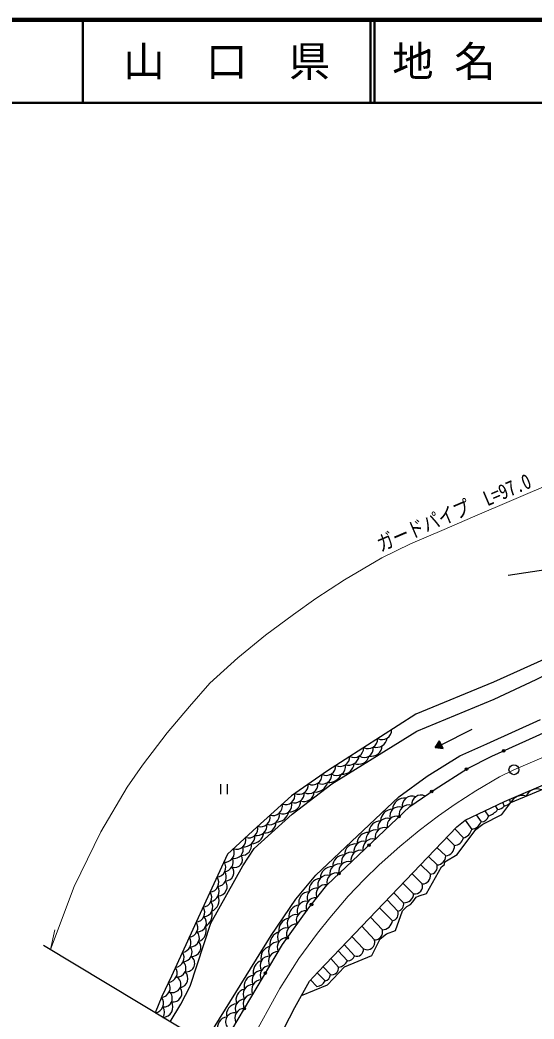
# Model space of a CAD drawing. Units: millimetres, scale not verified. Extents: x 40000 to 680000, y 20000 to 380000.
# Drawn here: x 325394 to 387518, y 259342 to 380000 of the extents above; entities that cross this region are included whole.
import ezdxf
from ezdxf.enums import TextEntityAlignment as Align

# ---------------------------------------------------------------- set-up
doc = ezdxf.new("R2010")
doc.units = ezdxf.units.MM
doc.header["$LTSCALE"] = 1000
doc.linetypes.add('CHAIN', pattern=[18.5, 12, -1.5, 3.5, -1.5])
doc.linetypes.add('DASHED', pattern=[7.5, 6, -1.5])
for name, color, linetype, lineweight in [('M-BGD', 7, 'Continuous', 25), ('M-BMK', 2, 'CHAIN', 13), ('M-BMK-OTRS', 5, 'Continuous', 25), ('M-BMK-SRVR', 3, 'Continuous', 25), ('M-STR-HTXT', 7, 'Continuous', 13), ('M-TTL', 2, 'Continuous', 140), ('M-TTL-LINE', 7, 'Continuous', 50)]:
    doc.layers.add(name, color=color, linetype=linetype, lineweight=lineweight)
doc.layers.add('M-TTL-TXT', color=7, linetype='Continuous')
doc.styles.add('ＭＳ ゴシック', font='')
doc.styles.get('ＭＳ ゴシック').set_extended_font_data('MS Gothic')

msp = doc.modelspace()

# ---------------------------------------------------------------- hatches: boundary and pattern name
at = {"layer": 'M-BGD'}
for points in [[(376075, 292920), (375581, 292116), (376520, 292024)], [(383711, 291666, -0.41421), (383785, 291865, -0.41421), (383984, 291791, -1)], [(379234, 289445, -1), (379487, 289607, -1)], [(375033, 286734, -1), (375280, 286904, -1)], [(371099, 283672, -1), (371317, 283878, -1)], [(367463, 280239, -1), (367681, 280445, -1)], [(363828, 276807, -1), (364046, 277013, -1)], [(360537, 273060, -0.41421), (360511, 273270, -0.41421), (360722, 273296, -1)], [(357597, 269016, -0.41421), (357563, 269225, -0.41421), (357773, 269259, -1)], [(354978, 264759, -0.41421), (354926, 264965, -0.41421), (355132, 265017, -1)], [(352422, 260462, -0.41421), (352370, 260668, -0.41421), (352576, 260720, -1)]]:
    msp.add_hatch(color=256, dxfattribs=at).paths.add_polyline_path(points)

# ---------------------------------------------------------------- linework, layer by layer
at = {"layer": 'M-BGD', "linetype": 'DASHED'}
msp.add_line((384372, 312939), (397530, 314896), dxfattribs=at)
at = {"layer": 'M-BGD'}
for p, q in [((376298, 292472), (380058, 294342)), ((375581, 292116), (376075, 292920)), ((375581, 292116), (376520, 292024)), ((376520, 292024), (376075, 292920)), ((349635, 287698), (349635, 286498)), ((350435, 287698), (350435, 286498)), ((382829, 285101), (383120, 284637)), ((383698, 285519), (383905, 285057)), ((384511, 285877), (384690, 285477)), ((380541, 284001), (381128, 283165)), ((381571, 284496), (382012, 283861)), ((379209, 283360), (379989, 282249)), ((376921, 281256), (377894, 280299)), ((377927, 282308), (378994, 281215)), ((375768, 280048), (376840, 279034)), ((374752, 278985), (375792, 277962)), ((373807, 277995), (374988, 276821)), ((372761, 276900), (374009, 275652)), ((371664, 275751), (372970, 274467)), ((370557, 274593), (371745, 273391)), ((368834, 272789), (370418, 271219)), ((369755, 273753), (371057, 272372)), ((367757, 271661), (369186, 270097)), ((366701, 270556), (368229, 268894)), ((365503, 269302), (366914, 267811)), ((364570, 268324), (365829, 266957)), ((363853, 267574), (364966, 266386)), ((362902, 264711), (362023, 265658)), ((363901, 265608), (362957, 266636)), ((362262, 263935), (361308, 264907)), ((361279, 263276), (360522, 264068))]:
    msp.add_line(p, q, dxfattribs=at)
for points in [[(408161, 325750), (408663, 320510), (408832, 319110), (409022, 316123), (408452, 313195), (404770, 311133), (400387, 308837), (389510, 303118), (382638, 300033), (373236, 296160), (362549, 289329), (358189, 286283), (354005, 282506), (350492, 279237), (346914, 271546), (343700, 264528), (342554, 262072), (341752, 260101)], [(343551, 259017), (344821, 261124), (345961, 263310), (348449, 270906), (352320, 277862), (353697, 279922), (358295, 284097), (363063, 287735), (373347, 294122), (382701, 297958), (387782, 300350), (401303, 307213), (405723, 309260), (410261, 311789), (410563, 316766), (410605, 319276), (410319, 321368), (409681, 325733)], [(349452, 255468), (357107, 268338), (360310, 272770), (362465, 275520), (372521, 285015), (375587, 287114), (379471, 289597), (382405, 291071), (389013, 294084), (396577, 297649), (400834, 299597), (414597, 305665), (427787, 311441), (430431, 312673), (436057, 314220), (438101, 314731), (439293, 314902), (441312, 314986), (444069, 314854), (445969, 314583), (446582, 314388), (449082, 313312), (451520, 312047), (453228, 311079)], [(384721, 285494), (407303, 294878), (428442, 303441), (434065, 303494)], [(347733, 256490), (355731, 269411), (358733, 273820), (361155, 276708), (371186, 286162), (374612, 288678), (378566, 291109), (381825, 292596), (388311, 295525)], [(356064, 255805), (358614, 260734), (360381, 263917), (361433, 265041), (378173, 282566), (379209, 283360), (383933, 285632), (396749, 291075)], [(359422, 262190), (362562, 263491), (364598, 265662), (367929, 267032), (368910, 269044), (369698, 269650), (370764, 270029), (371638, 272402), (372127, 272928), (372592, 273166), (372882, 273503), (373291, 274045), (373644, 274206), (374536, 274515), (376321, 277728), (376683, 278001), (376741, 278331), (378214, 279223), (380485, 282242), (381318, 282891), (383633, 284048), (384721, 285494)]]:
    msp.add_lwpolyline(points, dxfattribs=at)
for centre in [(383847, 291728), (379360, 289526), (375157, 286819), (371208, 283775), (367572, 280342), (363937, 276910), (360629, 273178), (357685, 269137), (355055, 264888), (352499, 260591)]:
    msp.add_circle(centre, 150, dxfattribs=at)
for centre, radius, start, end in [((367461, 293168), 1160, 243.07381, 2.10343), ((368438, 293496), 1353, 254.91339, 350.26385), ((369147, 294245), 1160, 243.07381, 2.10343), ((365776, 292091), 1160, 243.07381, 2.10343), ((367006, 292023), 1093, 236.39694, 8.7803), ((367858, 292385), 1310, 258.41795, 358.74471), ((364091, 291013), 1160, 243.07381, 2.10343), ((365081, 291321), 1336, 254.14685, 351.03038), ((366285, 291466), 1360, 249.15109, 344.49535), ((362407, 289917), 1160, 243.99429, 3.0437), ((363685, 289795), 1059, 232.98629, 13.12123), ((364351, 290365), 1460, 266.5328, 353.30528), ((360742, 288785), 1160, 245.41861, 4.44823), ((361918, 288845), 1134, 243.16755, 5.28501), ((362648, 289707), 1801, 267.08734, 333.68391), ((359102, 287639), 1160, 245.41861, 4.44823), ((360290, 287685), 1126, 242.28628, 7.58056), ((361098, 288251), 1498, 263.73911, 346.75655), ((357478, 286387), 1158, 250.60999, 9.78798), ((358572, 286647), 1196, 253.1749, 1.95344), ((359745, 286804), 1190, 248.05858, 357.98027), ((371816, 284634), 1385, 80.85063, 178.59025), ((372785, 285056), 1206, 69.10407, 187.60412), ((373871, 285225), 1160, 64.8807, 183.91033), ((386066, 284864), 1485, 70.2459, 154.88576), ((387871, 285733), 1406, 67.21375, 157.91791), ((355957, 285062), 1160, 252.55546, 11.58508), ((357167, 285210), 1098, 246.81218, 15.45849), ((358024, 285653), 1278, 263.96855, 2.06819), ((371196, 283844), 1124, 69.46606, 196.20735), ((372369, 284040), 1158, 72.74071, 191.89423), ((382867, 286054), 1439, 280.11579, 316.15495), ((383652, 286474), 1439, 280.11579, 316.15495), ((354473, 283722), 1160, 252.55546, 11.58508), ((355583, 283985), 1172, 253.52237, 10.61816), ((356307, 284735), 1622, 272.1669, 347.46853), ((369762, 282450), 1138, 71.83731, 194.87328), ((370417, 283232), 1436, 89.40578, 178.20413), ((370913, 282687), 1160, 73.84049, 192.87011), ((381162, 284031), 866, 267.77385, 348.70886), ((381289, 286073), 2326, 288.08599, 321.88128), ((352991, 282366), 1160, 253.35854, 12.38902), ((354021, 282729), 1236, 258.81839, 6.12566), ((355003, 283175), 1367, 263.82547, 357.44439), ((368979, 281866), 1411, 89.92099, 180.19857), ((369459, 281314), 1160, 73.84049, 192.87011), ((379718, 283752), 1528, 280.22976, 337.39556), ((351526, 281004), 1160, 253.42972, 12.45934), ((352465, 281463), 1317, 263.53479, 2.28352), ((353346, 282022), 1523, 270.58014, 352.26132), ((367455, 280532), 1334, 85.17212, 182.34282), ((368392, 280987), 1201, 77.00519, 189.70541), ((377820, 281505), 1209, 273.50121, 346.09498), ((378593, 282597), 1439, 286.19771, 346.0044), ((351306, 279807), 1069, 258.3076, 18.96206), ((352182, 280295), 1197, 266.43095, 9.7804), ((365933, 279166), 1325, 81.75337, 179.8604), ((366960, 279591), 1219, 78.26256, 188.44804), ((368005, 279941), 1160, 73.84049, 192.87011), ((376729, 280198), 1169, 275.43162, 4.92526), ((350171, 279417), 1128, 263.99722, 24.88201), ((349980, 278326), 1191, 278.19469, 21.40293), ((351381, 278556), 908, 245.88387, 36.85862), ((364582, 277778), 1392, 88.93372, 180.86489), ((365379, 278352), 1124, 70.53788, 196.17271), ((366550, 278568), 1160, 73.84049, 192.87011), ((375782, 279019), 1058, 270.5273, 0.79533), ((349098, 277636), 1160, 275.53806, 34.56768), ((350210, 277055), 1045, 270.76587, 40.03765), ((363152, 276280), 1477, 88.51626, 178.12042), ((363998, 276901), 1176, 75.14574, 191.56486), ((365096, 277195), 1160, 73.84049, 192.87011), ((374918, 277724), 906, 274.42059, 15.20385), ((348254, 275823), 1160, 275.53806, 34.56768), ((349146, 276511), 1188, 277.74277, 32.36296), ((361786, 274888), 1445, 94.37454, 186.99685), ((362536, 275540), 1167, 74.63296, 200.36396), ((363642, 275822), 1160, 73.84049, 192.87011), ((374015, 276641), 989, 269.6355, 10.4856), ((348232, 274730), 1232, 280.80642, 29.29931), ((349306, 275344), 1134, 272.20113, 35.94372), ((361250, 274011), 1140, 80.30757, 203.74169), ((362352, 274414), 1160, 82.11145, 201.17448), ((373125, 275379), 925, 260.33584, 17.16827), ((347411, 274010), 1160, 275.53806, 34.56768), ((348008, 273684), 1440, 293.46756, 21.44006), ((360389, 273402), 1311, 91.60717, 192.75393), ((361126, 272844), 1160, 82.8849, 201.92752), ((371828, 274532), 1144, 265.8532, 356.74874), ((346568, 272195), 1160, 275.63209, 34.66205), ((347551, 272841), 1137, 273.55115, 36.64879), ((359284, 271710), 1413, 97.05271, 188.21364), ((360018, 272435), 1133, 80.4183, 206.13686), ((370928, 273201), 839, 278.84107, 13.07975), ((346855, 270960), 1070, 266.30399, 44.23451), ((346797, 272012), 1819, 304.46089, 11.11427), ((358126, 270083), 1445, 99.5864, 188.59314), ((358770, 270869), 1091, 77.75556, 210.54213), ((359942, 271256), 1160, 84.63403, 203.66365), ((370240, 272071), 871, 281.80054, 20.22812), ((345731, 270376), 1160, 275.87662, 34.90624), ((346483, 270036), 1426, 290.62216, 19.54503), ((357597, 269246), 1094, 77.69544, 213.08986), ((358770, 269635), 1160, 84.63403, 203.66365), ((369073, 271459), 1366, 274.77269, 349.88588), ((344898, 268557), 1160, 275.87662, 34.90624), ((346006, 269150), 1077, 267.16464, 43.61821), ((357164, 268364), 1574, 107.27778, 188.72184), ((357648, 268012), 1159, 87.07385, 206.20152), ((368271, 269843), 950, 267.46547, 15.51817), ((345069, 267379), 1124, 272.58179, 38.20106), ((346175, 267987), 1080, 265.54193, 41.41076), ((355931, 266749), 1414, 103.18971, 194.74276), ((356564, 267527), 1128, 84.08573, 211.80858), ((367343, 268629), 924, 242.33703, 16.61927), ((344065, 266739), 1160, 275.87662, 34.90624), ((345473, 266076), 1039, 263.81135, 53.44413), ((355525, 265818), 1118, 85.83933, 212.67138), ((356603, 266340), 1160, 89.74054, 208.77016), ((364966, 267324), 938, 270.00862, 336.92794), ((366082, 267751), 834, 252.32815, 4.0981), ((343230, 264923), 1160, 275.70697, 34.73719), ((344404, 265484), 1053, 263.45367, 47.15984), ((355058, 264985), 1489, 109.38166, 193.86199), ((355581, 264621), 1160, 89.74054, 208.77016), ((363077, 265521), 828, 257.80321, 6.03147), ((363743, 266942), 1343, 276.72846, 335.55429), ((343842, 263540), 1000, 246.61266, 63.78071), ((344552, 264241), 1139, 279.99036, 44.778), ((353801, 263315), 1327, 98.16389, 196.05965), ((354645, 264014), 1202, 92.94813, 205.56258), ((362130, 264696), 772, 279.83572, 1.15997), ((342391, 263108), 1160, 275.65273, 34.68983), ((343901, 262476), 1066, 260.28266, 37.1611), ((353492, 262373), 1125, 86.48784, 212.02287), ((354559, 262902), 1160, 89.74054, 208.77016), ((361180, 264487), 1215, 274.68529, 333.01054), ((341584, 261249), 1160, 278.35398, 37.3836), ((342775, 261837), 1031, 263.52444, 49.51573), ((352814, 261657), 1322, 102.57391, 200.98682), ((353536, 261183), 1160, 89.74054, 208.77016), ((341660, 260161), 1192, 328.68801, 33.09506), ((342624, 260802), 1262, 272.46312, 29.62862), ((351647, 259880), 1306, 92.9614, 193.66668), ((352514, 259464), 1160, 89.74054, 208.77016), ((352627, 260560), 1219, 94.14272, 204.36799), ((350501, 258337), 1240, 95.70572, 200.18074), ((351280, 259034), 1050, 76.99986, 221.51084)]:
    msp.add_arc(centre, radius, start, end, dxfattribs=at)
at = {"layer": 'M-BMK'}
msp.add_lwpolyline([(351846, 254027), (356799, 263046), (359097, 266666), (361354, 269717), (362827, 271577), (365061, 274186), (366981, 276193), (368797, 277969), (371292, 280189), (373618, 282119), (375986, 283883), (377989, 285282), (380465, 286913), (383330, 288594), (385092, 289453), (388479, 290904)], dxfattribs=at)
at = {"layer": 'M-BMK-OTRS'}
msp.add_line((364884, 246185), (328223, 268237), dxfattribs=at)
at = {"layer": 'M-BMK-SRVR'}
msp.add_circle((385092, 289453), 600, dxfattribs=at)
at = {"layer": 'M-STR-HTXT'}
msp.add_line((329067, 267729), (329610, 270123), dxfattribs=at)
msp.add_lwpolyline([(329067, 267729), (331951, 275334), (335185, 281968), (338364, 287327), (340205, 290010), (343182, 293921), (345902, 297072), (348328, 299912), (351735, 302945), (355067, 305709), (358432, 308215), (361144, 310110), (364613, 312395), (369141, 315051), (372601, 316739), (376669, 318482), (380087, 319947), (415329, 334991)], dxfattribs=at)
at = {"layer": 'M-TTL'}
msp.add_line((680000, 380000), (40000, 380000), dxfattribs=at)
at = {"layer": 'M-TTL-LINE'}
for p, q in [((333000, 380000), (333000, 370000)), ((367750, 380000), (367750, 370000)), ((368250, 380000), (368250, 370000)), ((40000, 370000), (680000, 370000))]:
    msp.add_line(p, q, dxfattribs=at)

# ---------------------------------------------------------------- texts
at = {"layer": 'M-STR-HTXT', "style": 'ＭＳ ゴシック', "width": 0.8}
msp.add_text('ガードパイプ\u3000L=97.0', height=1833, rotation=23.136, dxfattribs=at).set_placement((378399, 319167), align=Align.BOTTOM_CENTER)
at = {"layer": 'M-TTL-TXT', "style": 'ＭＳ ゴシック'}
msp.add_text('山\u3000口\u3000県', height=3666, dxfattribs=at).set_placement((350375, 375000), align=Align.MIDDLE_CENTER)
msp.add_text('地 名', height=3666, dxfattribs=at).set_placement((370380, 375000), align=Align.MIDDLE_LEFT)

doc.saveas('drawing.dxf')
